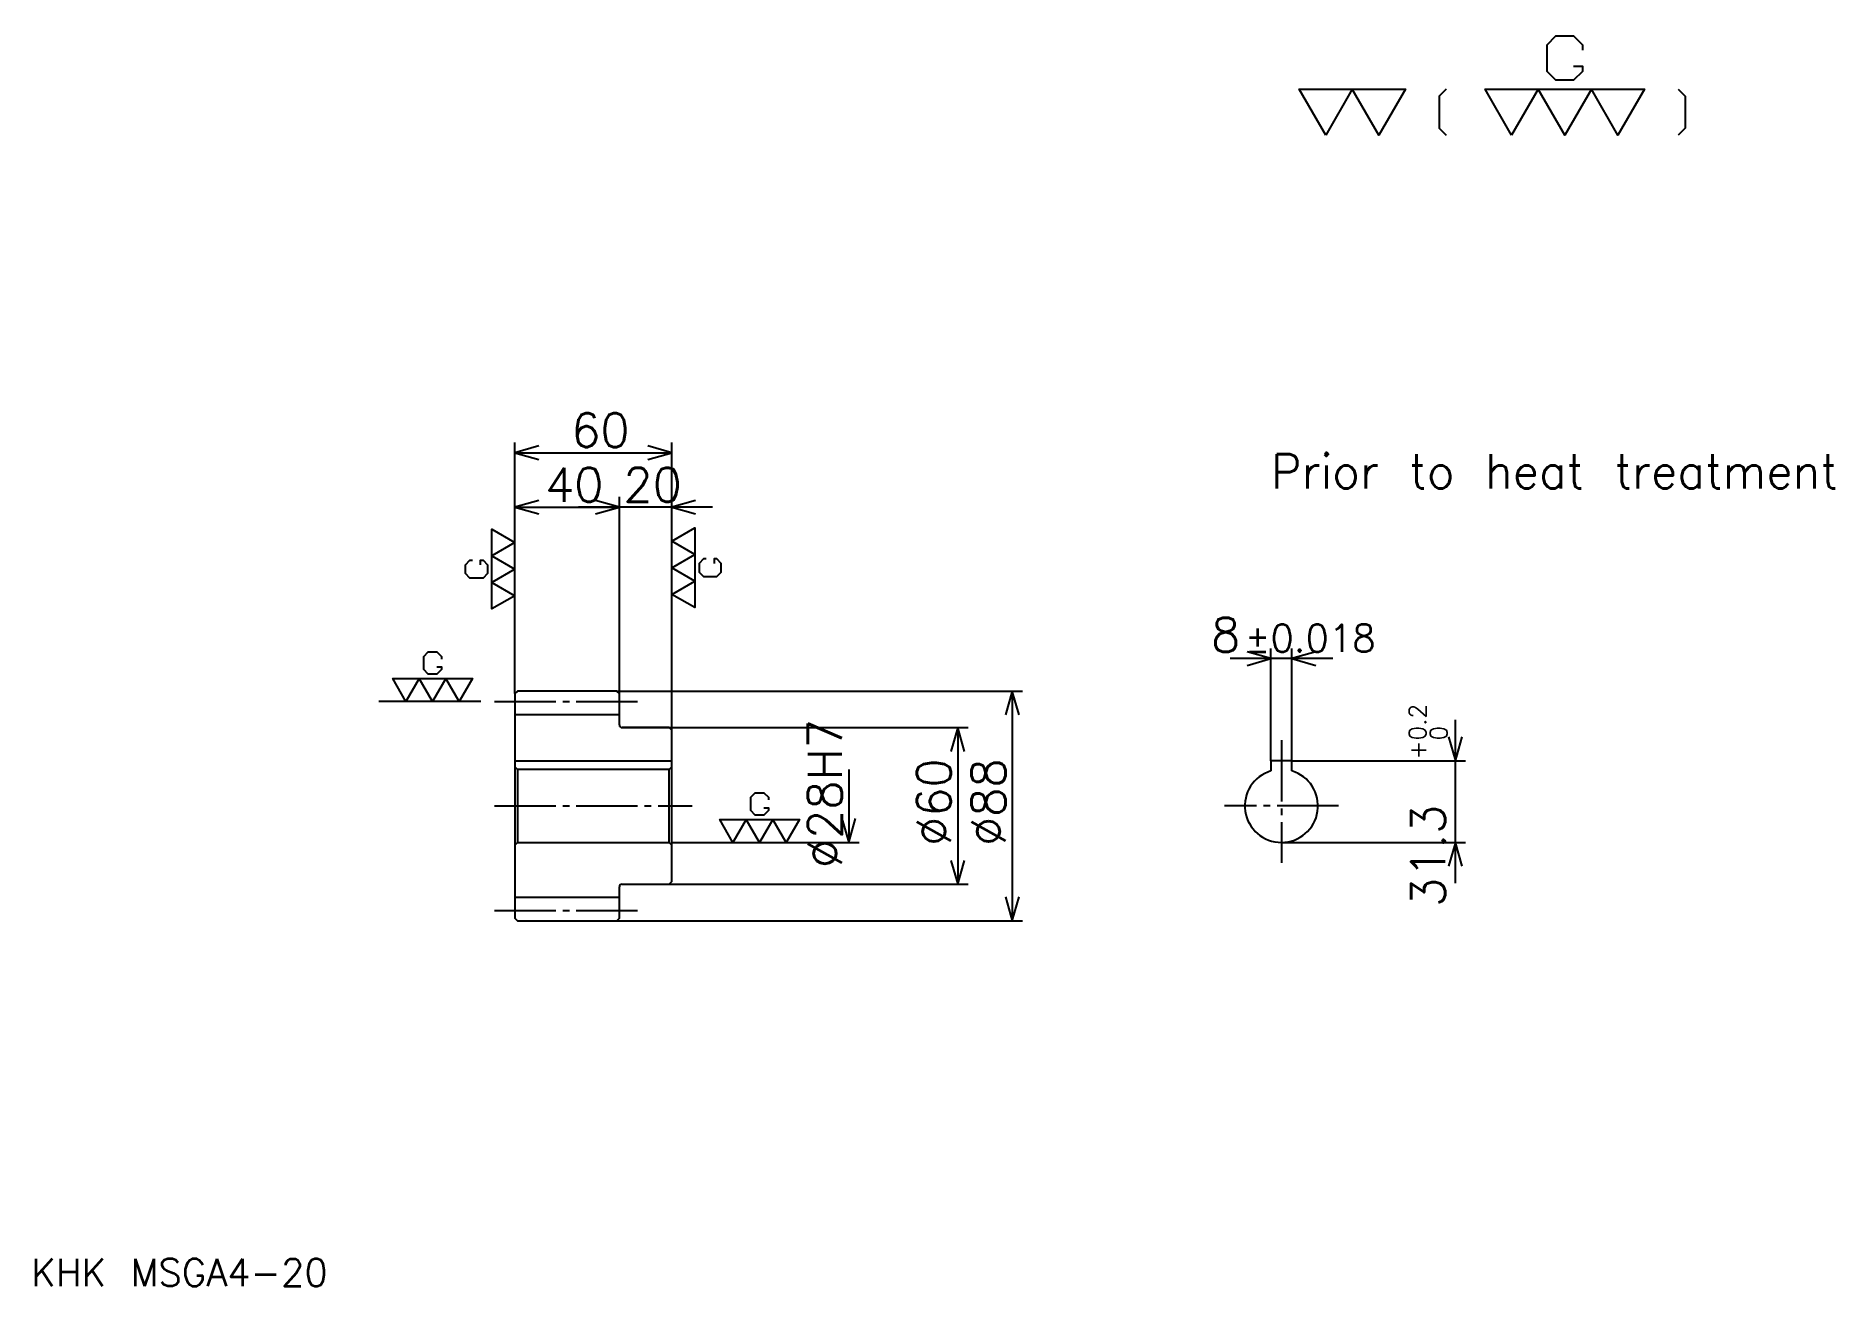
# Model space of a CAD drawing. Extents: x 28 to 717, y 29 to 508.
import ezdxf

# ---------------------------------------------------------------- set-up
doc = ezdxf.new("R2010")
doc.units = 0
doc.linetypes.add('DASHDOT', pattern=[31.304349, 23.478261, -2.608696, 2.608696, -2.608696])
doc.layers.get('0').update_dxf_attribs({"linetype": 'CONTINUOUS'})
doc.layers.add('DASHDOT', color=6, linetype='DASHDOT')
doc.styles.add('KANJI', font='TXT', dxfattribs={"bigfont": 'BIGFONT'})

msp = doc.modelspace()

# ---------------------------------------------------------------- linework, layer by layer
at = {"color": 5}
for p, q in [((211.304337, 256.608704), (211.304337, 351.82608)), ((271.304321, 256.608704), (271.304321, 351.82608)), ((211.304337, 347.913025), (271.304321, 347.913025)), ((251.304337, 256.608704), (251.304337, 330.956512)), ((211.304337, 327.043457), (251.304337, 327.043457)), ((286.956512, 327.043457), (235.652161, 327.043457)), ((524.434753, 269.039124), (485.130432, 269.039124)), ((500.782593, 229.908691), (500.782593, 272.952179)), ((508.782593, 229.908691), (508.782593, 272.952179)), ((211.304337, 255.608688), (211.304337, 256.608704)), ((250.304337, 256.608704), (271.304321, 256.608704)), ((251.304337, 255.608688), (251.304337, 256.608704)), ((271.304321, 256.608704), (405.652161, 256.608704)), ((271.304321, 241.608688), (271.304321, 256.608704)), ((401.739136, 256.608704), (401.739136, 168.608688)), ((252.304337, 242.608688), (271.304321, 242.608688)), ((271.304321, 242.608688), (384.782593, 242.608688)), ((380.869568, 242.608688), (380.869568, 182.608688)), ((571.391296, 182.956512), (571.391296, 245.560852)), ((508.782593, 229.908691), (575.304382, 229.908691)), ((339.130432, 226.608688), (339.130432, 198.608688)), ((271.304321, 198.608688), (343.043457, 198.608688)), ((504.782593, 198.608688), (575.304382, 198.608688)), ((252.304337, 182.608688), (271.304321, 182.608688)), ((271.304321, 182.608688), (384.782593, 182.608688)), ((250.304337, 168.608688), (271.304321, 168.608688)), ((271.304321, 168.608688), (405.652161, 168.608688))]:
    msp.add_line(p, q, dxfattribs=at)
at = {"color": 7}
msp.add_line((198.260864, 252.608688), (159.130432, 252.608688), dxfattribs=at)
at = {"color": 4}
for p, q in [((211.304337, 247.608688), (251.304337, 247.608688)), ((211.304337, 229.908691), (271.304321, 229.908691)), ((270.304321, 226.608688), (271.304321, 227.608688)), ((212.304337, 226.608688), (212.304337, 198.608688)), ((270.304321, 198.608688), (271.304321, 197.608688)), ((211.304337, 177.608688), (251.304337, 177.608688))]:
    msp.add_line(p, q, dxfattribs=at)
at = {"color": 7}
for points in [[(616.695679, 496.017395), (620.086975, 496.017395), (620.086975, 493.982605), (616.695679, 490.591309), (609.913025, 490.591309), (606.521729, 493.982605), (606.521729, 504.156525), (609.913025, 507.547821), (616.695679, 507.547821), (620.086975, 504.156525), (620.086975, 502.121735)], [(521.739136, 469.565216), (511.565216, 487.200012), (552.260864, 487.200012), (542.086975, 469.565216), (531.913025, 487.200012), (521.739136, 469.565216)], [(567.860901, 487.200012), (565.147827, 484.486969), (565.147827, 472.278259), (567.860901, 469.565216)], [(592.956543, 469.565216), (582.782593, 487.200012), (643.826111, 487.200012), (633.652161, 469.565216), (623.478271, 487.200012), (613.304382, 469.565216), (603.130432, 487.200012), (592.956543, 469.565216)], [(656.713013, 487.200012), (659.426086, 484.486969), (659.426086, 472.278259), (656.713013, 469.565216)], [(211.304337, 293.130432), (202.486938, 288.043457), (202.486938, 318.565216), (211.304337, 313.478271), (202.486938, 308.391296), (211.304337, 303.304321), (202.486938, 298.217377), (211.304337, 293.130432)], [(271.304321, 314), (280.121735, 319.086945), (280.121735, 288.565216), (271.304321, 293.652161), (280.121735, 298.739136), (271.304321, 303.82608), (280.121735, 308.913025), (271.304321, 314)], [(198.078247, 305), (198.078247, 306.695648), (199.095642, 306.695648), (200.79129, 305), (200.79129, 301.608704), (199.095642, 299.913025), (194.008682, 299.913025), (192.313034, 301.608704), (192.313034, 305), (194.008682, 306.695648), (195.026077, 306.695648)], [(284.530426, 307.217377), (283.513031, 307.217377), (281.817383, 305.521729), (281.817383, 302.130432), (283.513031, 300.434784), (288.599976, 300.434784), (290.295654, 302.130432), (290.295654, 305.521729), (288.599976, 307.217377), (287.582581, 307.217377), (287.582581, 305.521729)], [(181.434769, 265.834778), (183.130417, 265.834778), (183.130417, 264.817383), (181.434769, 263.121735), (178.043457, 263.121735), (176.347809, 264.817383), (176.347809, 269.904358), (178.043457, 271.599976), (181.434769, 271.599976), (183.130417, 269.904358), (183.130417, 268.886963)], [(169.565201, 252.608688), (164.478241, 261.426086), (194.999985, 261.426086), (189.913025, 252.608688), (184.82608, 261.426086), (179.73912, 252.608688), (174.652161, 261.426086), (169.565201, 252.608688)], [(306.652161, 211.834778), (308.347809, 211.834778), (308.347809, 210.817383), (306.652161, 209.121735), (303.260864, 209.121735), (301.565216, 210.817383), (301.565216, 215.904343), (303.260864, 217.599991), (306.652161, 217.599991), (308.347809, 215.904343), (308.347809, 214.886948)], [(294.782593, 198.608688), (289.695648, 207.426086), (320.217377, 207.426086), (315.130432, 198.608688), (310.043457, 207.426086), (304.956512, 198.608688), (299.869568, 207.426086), (294.782593, 198.608688)]]:
    msp.add_lwpolyline(points, dxfattribs=at)
at = {"color": 5}
for points in [[(220.434769, 350.521729), (211.304337, 347.913025), (220.434769, 345.304352)], [(262.173889, 345.304352), (271.304321, 347.913025), (262.173889, 350.521729)], [(220.434769, 329.652161), (211.304337, 327.043457), (220.434769, 324.434784)], [(242.173904, 324.434784), (251.304337, 327.043457), (242.173904, 329.652161)], [(242.173904, 324.434784), (251.304337, 327.043457), (242.173904, 329.652161)], [(280.434753, 329.652161), (271.304321, 327.043457), (280.434753, 324.434784)], [(491.652161, 266.43042), (500.782593, 269.039124), (491.652161, 271.647827)], [(517.913025, 271.647827), (508.782593, 269.039124), (517.913025, 266.43042)], [(404.347809, 247.478256), (401.739136, 256.608704), (399.130432, 247.478256)], [(383.478241, 233.478256), (380.869568, 242.608688), (378.260864, 233.478256)], [(568.782593, 239.039124), (571.391296, 229.908691), (574, 239.039124)], [(336.521729, 207.73912), (339.130432, 198.608688), (341.739136, 207.73912)], [(574, 189.478256), (571.391296, 198.608688), (568.782593, 189.478256)], [(378.260864, 191.73912), (380.869568, 182.608688), (383.478241, 191.73912)], [(399.130432, 177.73912), (401.739136, 168.608688), (404.347809, 177.73912)]]:
    msp.add_lwpolyline(points, dxfattribs=at)
at = {"color": 4}
for points in [[(251.304337, 243.608688), (251.304337, 255.608688), (250.304337, 256.608704), (212.304337, 256.608704), (211.304337, 255.608688), (211.304337, 197.608688)], [(252.304337, 182.608688), (270.304321, 182.608688), (271.304321, 183.608688), (271.304321, 241.608688), (270.304321, 242.608688), (252.304337, 242.608688)], [(211.304337, 197.608688), (212.304337, 198.608688), (270.304321, 198.608688), (270.304321, 226.608688), (212.304337, 226.608688), (211.304337, 227.608688)], [(508.782593, 226.025101), (508.782593, 229.908691), (500.782593, 229.908691), (500.782593, 226.025101)], [(211.304337, 197.608688), (211.304337, 169.608688), (212.304337, 168.608688), (250.304337, 168.608688), (251.304337, 169.608688), (251.304337, 181.608688)]]:
    msp.add_lwpolyline(points, dxfattribs=at)
for centre, radius, start, end in [((252.304337, 243.608688), 1, 180, 270), ((504.782593, 212.608688), 14, 106.601549926, 73.398450074), ((252.304337, 181.608688), 1, 90, 180)]:
    msp.add_arc(centre, radius, start, end, dxfattribs=at)
at = {"layer": 'DASHDOT', "color": 7}
for p, q in [((203.478256, 252.608688), (259.130432, 252.608688)), ((504.782593, 237.734772), (504.782593, 190.782608)), ((203.478256, 212.608688), (279.130432, 212.608688)), ((526.608704, 212.608688), (482.956482, 212.608688)), ((203.478256, 172.608688), (259.130432, 172.608688))]:
    msp.add_line(p, q, dxfattribs=at)

# ---------------------------------------------------------------- texts
at = {"color": 7, "style": 'KANJI'}
for s, height, p in [('60', 13.043478, (232.82608, 350)), ('Prior to heat treatment', 13.043478, (500.782593, 334.256531)), ('40', 13.043478, (222.82608, 329.130432)), ('20', 13.043478, (252.82608, 329.130432)), ('8', 13.043478, (477.858276, 271.647827)), ('%%p0.018', 10.434783, (490.769714, 271.647827)), ('KHK MSGA4-20', 10.434783, (26.086956, 28.695652))]:
    msp.add_text(s, height=height, dxfattribs=at).set_placement(p)
for s, height, p in [('0.2', 6.521739, (560.17395, 237.698746)), ('%%c28H7', 13.043478, (336.521729, 188.804337)), ('0', 6.521739, (568.260864, 237.698746)), ('+', 6.521739, (560.17395, 230.394394)), ('%%c60', 13.043478, (378.260864, 197.282593)), ('%%c88', 13.043478, (399.130432, 197.282593)), ('31.3', 13.043478, (567.478271, 173.937057))]:
    msp.add_text(s, height=height, rotation=90, dxfattribs=at).set_placement(p)

doc.saveas('drawing.dxf')
